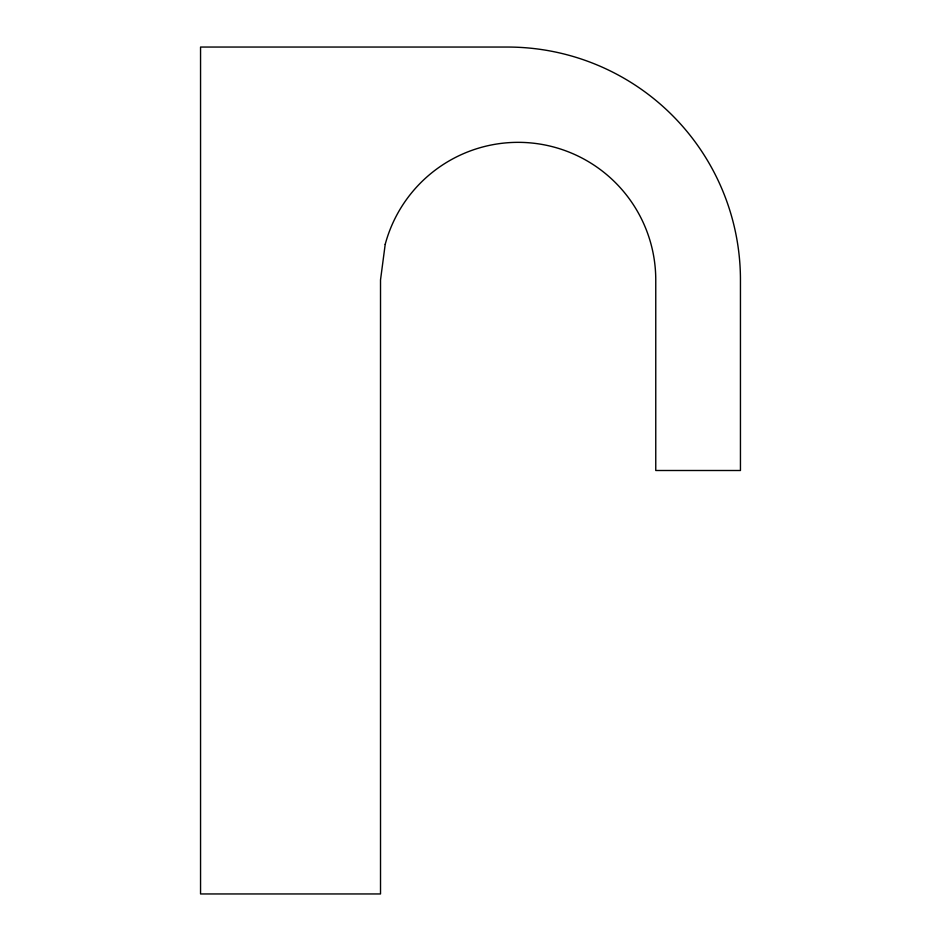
<?xml version="1.0" encoding="UTF-8"?>
<svg xmlns="http://www.w3.org/2000/svg" width="941" height="941" viewBox="0 0 941 941"><rect width="100%" height="100%" fill="white"/><g stroke="black" fill="none" stroke-linecap="round" stroke-linejoin="round"><path stroke-width="1.41" d="M385.21 244.331L380.517 279.947L380.517 893.95L200.551 893.95L200.551 47.05L507.552 47.05A232.898 232.898 0 0 1 740.449 279.947L740.449 470.5L655.759 470.5L655.759 279.947A137.621 137.621 0 0 0 385.21 244.331"/></g></svg>
